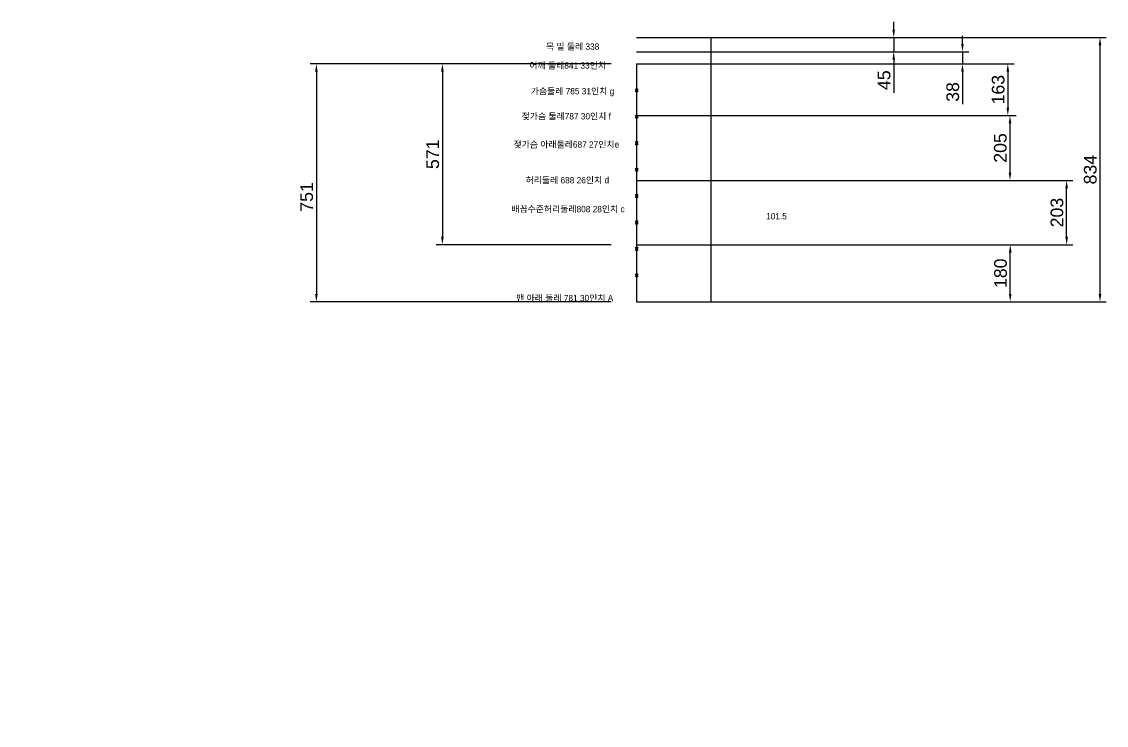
# Model space of a CAD drawing. Header units: millimetres. Extents: x -281 to 18273, y 674 to 20387.
# Drawn here: x 14847 to 18273, y 804 to 3025 of the extents above; entities that cross this region are included whole.
import ezdxf

# ---------------------------------------------------------------- set-up
doc = ezdxf.new("R2010")
doc.units = ezdxf.units.MM
doc.header["$PDMODE"] = 35
doc.header["$PDSIZE"] = 5
doc.styles.get("Standard").update_dxf_attribs({"font": 'arial.ttf'})
doc.dimstyles.new('이연주', dxfattribs={"dimscale": 10, "dimtxt": 4, "dimasz": 2.5, "dimexe": 2, "dimexo": 8, "dimgap": 1, "dimtad": 1, "dimdec": 0, "dimtxsty": 'Standard', "dimcen": 0, "dimclrd": 1, "dimclre": 1, "dimclrt": 2, "dimadec": 0, "dimazin": 0, "dimtfac": 1, "dimtdec": 0, "dimtmove": 0, "dimatfit": 3, "dimfxl": 1, "dimarcsym": 0})

# ---------------------------------------------------------------- blocks, each defined once
blk = doc.blocks.new('*D70')
at = {"color": 1, "lineweight": -2, "transparency": 16777216}
for p, q in [((17105.2, 2320.5), (17989.2, 2320.5)), ((17969.2, 2165.5), (17969.2, 2295.5)), ((17105.2, 2140.5), (17989.2, 2140.5))]:
    blk.add_line(p, q, dxfattribs=at)
at = {"color": 1, "transparency": 16777216}
for points in [[(17965, 2295.5), (17973.4, 2295.5), (17969.2, 2320.5)], [(17965, 2165.5), (17973.4, 2165.5), (17969.2, 2140.5)]]:
    blk.add_solid(points, dxfattribs=at)
at = {"layer": 'Defpoints', "color": 0, "transparency": 16777216}
for p in [(17025.2, 2320.5), (17969.2, 2320.5), (17025.2, 2140.5)]:
    blk.add_point(p, dxfattribs=at)
at = {"color": 2, "transparency": 16777216, "insert": (17938.8, 2230.5), "char_height": 40, "attachment_point": 5, "rotation": 90}
blk.add_mtext('180', dxfattribs=at)
blk = doc.blocks.new('*D71')
at = {"color": 1, "lineweight": -2, "transparency": 16777216}
for p, q in [((17288.8, 2523.5), (18167.4, 2523.5)), ((18147.4, 2345.5), (18147.4, 2498.5)), ((17105.2, 2320.5), (18167.4, 2320.5))]:
    blk.add_line(p, q, dxfattribs=at)
at = {"color": 1, "transparency": 16777216}
for points in [[(18143.3, 2498.5), (18151.6, 2498.5), (18147.4, 2523.5)], [(18143.3, 2345.5), (18151.6, 2345.5), (18147.4, 2320.5)]]:
    blk.add_solid(points, dxfattribs=at)
at = {"layer": 'Defpoints', "color": 0, "transparency": 16777216}
for p in [(17208.8, 2523.5), (18147.4, 2523.5), (17025.2, 2320.5)]:
    blk.add_point(p, dxfattribs=at)
at = {"color": 2, "transparency": 16777216, "insert": (18117, 2422), "char_height": 40, "attachment_point": 5, "rotation": 90}
blk.add_mtext('203', dxfattribs=at)
blk = doc.blocks.new('*D72')
at = {"color": 1, "lineweight": -2, "transparency": 16777216}
for p, q in [((17105.2, 2728.5), (17988.5, 2728.5)), ((17968.5, 2703.5), (17968.5, 2548.5)), ((17105.2, 2523.5), (17988.5, 2523.5))]:
    blk.add_line(p, q, dxfattribs=at)
at = {"color": 1, "transparency": 16777216}
for points in [[(17964.4, 2703.5), (17972.7, 2703.5), (17968.5, 2728.5)], [(17964.4, 2548.5), (17972.7, 2548.5), (17968.5, 2523.5)]]:
    blk.add_solid(points, dxfattribs=at)
at = {"layer": 'Defpoints', "color": 0, "transparency": 16777216}
for p in [(17025.2, 2728.5), (17025.2, 2523.5), (17968.5, 2523.5)]:
    blk.add_point(p, dxfattribs=at)
at = {"color": 2, "transparency": 16777216, "insert": (17938.1, 2626), "char_height": 40, "attachment_point": 5, "rotation": 90}
blk.add_mtext('205', dxfattribs=at)
blk = doc.blocks.new('*D73')
at = {"color": 1, "lineweight": -2, "transparency": 16777216}
for p, q in [((17105.2, 2891.5), (17981.6, 2891.5)), ((17961.6, 2866.5), (17961.6, 2753.5)), ((17105.2, 2728.5), (17981.6, 2728.5))]:
    blk.add_line(p, q, dxfattribs=at)
at = {"color": 1, "transparency": 16777216}
for points in [[(17957.4, 2866.5), (17965.8, 2866.5), (17961.6, 2891.5)], [(17957.4, 2753.5), (17965.8, 2753.5), (17961.6, 2728.5)]]:
    blk.add_solid(points, dxfattribs=at)
at = {"layer": 'Defpoints', "color": 0, "transparency": 16777216}
for p in [(17025.2, 2891.5), (17025.2, 2728.5), (17961.6, 2728.5)]:
    blk.add_point(p, dxfattribs=at)
at = {"color": 2, "transparency": 16777216, "insert": (17931.2, 2810), "char_height": 40, "attachment_point": 5, "rotation": 90}
blk.add_mtext('163', dxfattribs=at)
blk = doc.blocks.new('*D74')
at = {"color": 1, "lineweight": -2, "transparency": 16777216}
for p, q in [((17818.4, 2954.5), (17818.4, 2979.5)), ((17105.2, 2929.5), (17838.4, 2929.5)), ((17818.4, 2929.5), (17818.4, 2891.5)), ((17105.2, 2891.5), (17838.4, 2891.5)), ((17818.4, 2866.5), (17818.4, 2764.1))]:
    blk.add_line(p, q, dxfattribs=at)
at = {"color": 1, "transparency": 16777216}
for points in [[(17814.2, 2954.5), (17822.5, 2954.5), (17818.4, 2929.5)], [(17814.2, 2866.5), (17822.5, 2866.5), (17818.4, 2891.5)]]:
    blk.add_solid(points, dxfattribs=at)
at = {"layer": 'Defpoints', "color": 0, "transparency": 16777216}
for p in [(17025.2, 2929.5), (17025.2, 2891.5), (17818.4, 2891.5)]:
    blk.add_point(p, dxfattribs=at)
at = {"color": 2, "transparency": 16777216, "insert": (17787.9, 2802.8), "char_height": 40, "attachment_point": 5, "rotation": 90}
blk.add_mtext('38', dxfattribs=at)
blk = doc.blocks.new('*D75')
at = {"color": 1, "lineweight": -2, "transparency": 16777216}
for p, q in [((17601.3, 2999.5), (17601.3, 3024.5)), ((17105.2, 2974.5), (17621.3, 2974.5)), ((17601.3, 2974.5), (17601.3, 2929.5)), ((17105.2, 2929.5), (17621.3, 2929.5)), ((17601.3, 2904.5), (17601.3, 2800.3))]:
    blk.add_line(p, q, dxfattribs=at)
at = {"color": 1, "transparency": 16777216}
for points in [[(17597.1, 2999.5), (17605.4, 2999.5), (17601.3, 2974.5)], [(17597.1, 2904.5), (17605.4, 2904.5), (17601.3, 2929.5)]]:
    blk.add_solid(points, dxfattribs=at)
at = {"layer": 'Defpoints', "color": 0, "transparency": 16777216}
for p in [(17025.2, 2974.5), (17025.2, 2929.5), (17601.3, 2929.5)]:
    blk.add_point(p, dxfattribs=at)
at = {"color": 2, "transparency": 16777216, "insert": (17570.9, 2839.9), "char_height": 40, "attachment_point": 5, "rotation": 90}
blk.add_mtext('45', dxfattribs=at)
blk = doc.blocks.new('*D69')
at = {"color": 1, "lineweight": -2, "transparency": 16777216}
for p, q in [((17105.2, 2974.5), (18272.7, 2974.5)), ((18252.7, 2949.5), (18252.7, 2165.5)), ((17105.2, 2140.5), (18272.7, 2140.5))]:
    blk.add_line(p, q, dxfattribs=at)
at = {"color": 1, "transparency": 16777216}
for points in [[(18248.5, 2949.5), (18256.8, 2949.5), (18252.7, 2974.5)], [(18248.5, 2165.5), (18256.8, 2165.5), (18252.7, 2140.5)]]:
    blk.add_solid(points, dxfattribs=at)
at = {"layer": 'Defpoints', "color": 0, "transparency": 16777216}
for p in [(17025.2, 2974.5), (17025.2, 2140.5), (18252.7, 2140.5)]:
    blk.add_point(p, dxfattribs=at)
at = {"color": 2, "transparency": 16777216, "insert": (18222.2, 2557.5), "char_height": 40, "attachment_point": 5, "rotation": 90}
blk.add_mtext('834', dxfattribs=at)
blk = doc.blocks.new('*D187')
at = {"color": 1, "lineweight": -2, "transparency": 16777216}
for p, q in [((16709.4, 2891.5), (15757.9, 2891.5)), ((15777.9, 2866.5), (15777.9, 2165.5)), ((16709.4, 2140.5), (15757.9, 2140.5))]:
    blk.add_line(p, q, dxfattribs=at)
at = {"color": 1, "transparency": 16777216}
for points in [[(15773.7, 2866.5), (15782.1, 2866.5), (15777.9, 2891.5)], [(15773.7, 2165.5), (15782.1, 2165.5), (15777.9, 2140.5)]]:
    blk.add_solid(points, dxfattribs=at)
at = {"layer": 'Defpoints', "color": 0, "transparency": 16777216}
for p in [(16789.4, 2891.5), (15777.9, 2140.5), (16789.4, 2140.5)]:
    blk.add_point(p, dxfattribs=at)
at = {"color": 2, "transparency": 16777216, "insert": (15747.5, 2471.3), "char_height": 40, "attachment_point": 5, "rotation": 90}
blk.add_mtext('751', dxfattribs=at)
blk = doc.blocks.new('*D249')
at = {"color": 1, "lineweight": -2, "transparency": 16777216}
for p, q in [((16709.4, 2891.5), (16155.9, 2891.5)), ((16175.9, 2866.5), (16175.9, 2345.5)), ((16709.4, 2320.5), (16155.9, 2320.5)), ((12707.8, 1168.7), (12696, 1190.8)), ((12719.6, 1146.7), (12790.3, 1014.4)), ((12902.8, 803.8), (12802, 992.4))]:
    blk.add_line(p, q, dxfattribs=at)
at = {"color": 1, "transparency": 16777216}
for points in [[(16171.7, 2866.5), (16180.1, 2866.5), (16175.9, 2891.5)], [(16171.7, 2345.5), (16180.1, 2345.5), (16175.9, 2320.5)], [(12711.4, 1170.7), (12704.1, 1166.8), (12719.6, 1146.7)], [(12805.7, 994.3), (12798.4, 990.4), (12790.3, 1014.4)]]:
    blk.add_solid(points, dxfattribs=at)
at = {"layer": 'Defpoints', "color": 0, "transparency": 16777216}
for p in [(16789.4, 2891.5), (16175.9, 2320.5), (16789.4, 2320.5), (12719.6, 1146.7), (12790.3, 1014.4)]:
    blk.add_point(p, dxfattribs=at)
at = {"color": 2, "transparency": 16777216, "char_height": 40, "attachment_point": 5}
for s, insert, rotation in [('571', (16145.5, 2606), 90), ('∅150', (12894.9, 885.6), 298.1252)]:
    blk.add_mtext(s, dxfattribs=dict(at, insert=insert, rotation=rotation))

msp = doc.modelspace()

# ---------------------------------------------------------------- linework, layer by layer
for p, q in [((16789.4, 2974.5), (17706.4, 2974.5)), ((17025.2, 2140.5), (17025.2, 2974.5)), ((16789.4, 2929.5), (17706.4, 2929.5)), ((16789.4, 2891.5), (17706.4, 2891.5)), ((16789.4, 2891.5), (16789.4, 2140.5)), ((16789.4, 2728.5), (17706.4, 2728.5)), ((16789.4, 2523.5), (17706.4, 2523.5)), ((16789.4, 2320.5), (17706.4, 2320.5)), ((16789.4, 2140.5), (17706.4, 2140.5))]:
    msp.add_line(p, q)
for p in [(16789.4, 2808.1), (16789.4, 2724.6), (16789.4, 2641.2), (16789.4, 2557.7), (16789.4, 2474.3), (16789.4, 2390.8), (16789.4, 2307.4), (16789.4, 2223.9)]:
    msp.add_point(p)

# ---------------------------------------------------------------- texts
at = {"color": 2, "char_height": 20, "attachment_point": 1}
for s, width, insert in [('{\\fGulim|b0|i0|c129|p50;목 밑 둘레 338}', 308.995, (16502.9, 2956.1)), ('{\\fGulim|b0|i0|c129|p50;어깨 둘레841 33인치}', 308.995, (16450.7, 2896.3)), ('{\\fGulim|b0|i0|c129|p50;가슴둘레 785 31인치 g}', 393.936, (16454.9, 2815.2)), ('{\\fGulim|b0|i0|c129|p50;젖가슴 둘레787 30인치 f}', 305.294, (16426.2, 2736)), ('{\\fGulim|b0|i0|c129|p50;젖가슴 아래둘레687 27인치e}', 378.321, (16400.5, 2647.1)), ('{\\fGulim|b0|i0|c129|p50;허리둘레 688 26인치 d}', 299.183, (16438.7, 2534.2)), ('{\\fGulim|b0|i0|c129|p50;배꼽수준허리둘레808 28인치 c}', 419.941, (16393.6, 2443.2)), ('{\\fGulim|b0|i0|c129|p50;101.5}', 419.941, (17198.3, 2420.5)), ('{\\fGulim|b0|i0|c129|p50;맨 아래 둘레 781 30인치 A}', 370.837, (16408.8, 2162.2))]:
    msp.add_mtext_dynamic_manual_height_columns(s, width=width, gutter_width=12.5, heights=[0], dxfattribs=dict(at, insert=insert))

# ---------------------------------------------------------------- dimensions: what is measured, and where the dimension line sits
for base, p1, p2, picture, middle in [((17601.3, 2929.5), (17025.2, 2974.5), (17025.2, 2929.5), '*D75', (17570.9, 2839.9)), ((17818.4, 2891.5), (17025.2, 2929.5), (17025.2, 2891.5), '*D74', (17787.9, 2802.8)), ((18252.7, 2140.5), (17025.2, 2974.5), (17025.2, 2140.5), '*D69', (18222.2, 2557.5)), ((16175.9, 2320.5), (16789.4, 2891.5), (16789.4, 2320.5), '*D249', (16145.5, 2606)), ((17961.6, 2728.5), (17025.2, 2891.5), (17025.2, 2728.5), '*D73', (17931.2, 2810)), ((17968.5, 2523.5), (17025.2, 2728.5), (17025.2, 2523.5), '*D72', (17938.1, 2626)), ((18147.4, 2523.5), (17025.2, 2320.5), (17208.8, 2523.5), '*D71', (18117, 2422)), ((17969.2, 2320.5), (17025.2, 2140.5), (17025.2, 2320.5), '*D70', (17938.8, 2230.5))]:
    dim = msp.add_linear_dim(base=base, p1=p1, p2=p2, angle=90, dimstyle='이연주')
    dim.commit()
    dim.dimension.update_dxf_attribs({"geometry": picture, "text_midpoint": middle})
dim = msp.add_diameter_dim_2p(p1=(12719.6, 1146.7), p2=(12790.3, 1014.4), dimstyle='이연주')
dim.commit()
dim.dimension.update_dxf_attribs({"geometry": '*D249', "text_midpoint": (12867.1, 870.7), "dimtype": 163})
dim = msp.add_linear_dim(base=(15777.9, 2140.5), p1=(16789.4, 2891.5), p2=(16789.4, 2140.5), angle=90, dimstyle='이연주')
dim.commit()
dim.dimension.update_dxf_attribs({"geometry": '*D187', "text_midpoint": (15777.9, 2471.3), "dimtype": 160})

doc.saveas('drawing.dxf')
